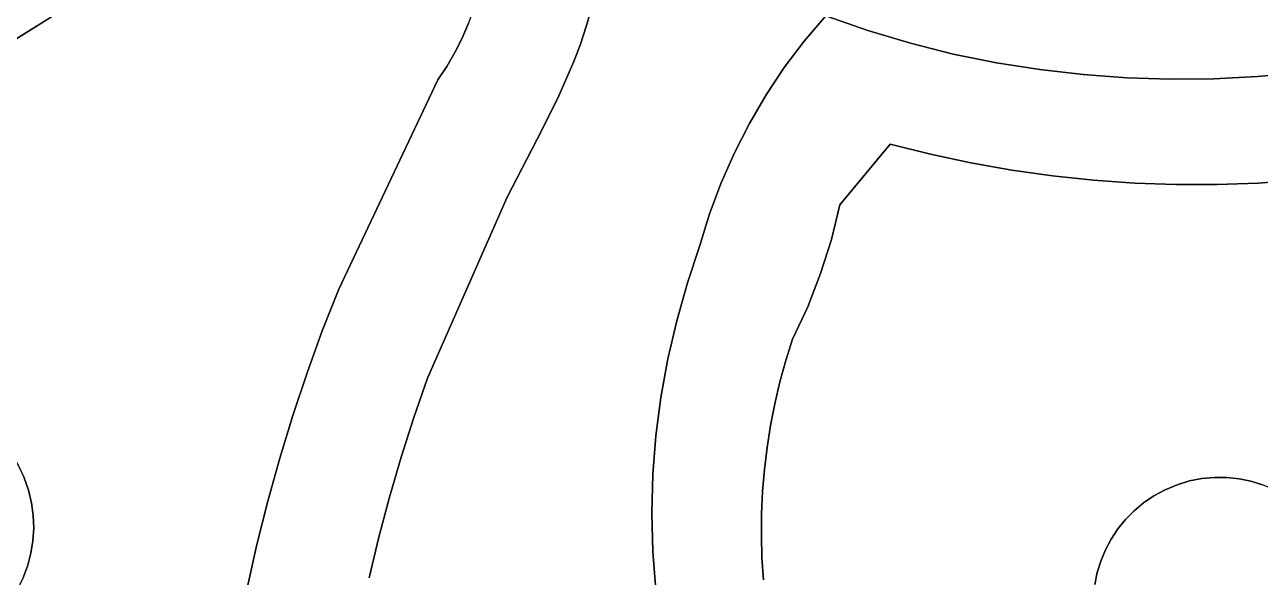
# Model space of a CAD drawing. Header units: inches. Extents: x 36.3 to 71.4, y 17.4 to 61.7.
# Drawn here: x 52.642 to 57.038, y 23.928 to 25.893 of the extents above; entities that cross this region are included whole.
import ezdxf

# ---------------------------------------------------------------- set-up
doc = ezdxf.new("R2010")
doc.units = ezdxf.units.IN
doc.layers.add('SURFACES_FOR_SKETCHUP', color=7, linetype='Continuous')

msp = doc.modelspace()

# ---------------------------------------------------------------- linework, layer by layer
at = {"layer": 'SURFACES_FOR_SKETCHUP'}
for points, invisible_edges in [([(55.6421, 25.8717), (55.7444, 27.4023), (55.4919, 25.924)], 3), ([(55.7936, 25.8266), (55.8093, 27.4089), (55.6421, 25.8717)], 3), ([(55.7444, 27.4023), (55.6421, 25.8717), (55.8093, 27.4089)], 3), ([(55.8093, 27.4089), (55.7936, 25.8266), (56.7012, 27.0125)], 11), ([(55.946, 25.7885), (56.7012, 27.0125), (55.7936, 25.8266)], 3), ([(56.0993, 25.7574), (56.7012, 27.0125), (55.946, 25.7885)], 3), ([(56.7012, 27.0125), (56.0993, 25.7574), (56.7487, 26.9646)], 3), ([(56.2534, 25.733), (56.7487, 26.9646), (56.0993, 25.7574)], 3), ([(56.7487, 26.9646), (56.2534, 25.733), (56.7993, 26.9202)], 3), ([(56.408, 25.7153), (56.7993, 26.9202), (56.2534, 25.733)], 3), ([(56.7993, 26.9202), (56.408, 25.7153), (56.8527, 26.8795)], 3), ([(56.5629, 25.7041), (56.8527, 26.8795), (56.408, 25.7153)], 3), ([(56.8527, 26.8795), (56.5629, 25.7041), (56.9087, 26.8427)], 3), ([(56.9087, 26.8427), (56.5629, 25.7041), (56.9671, 26.8097)], 3), ([(56.7181, 25.6993), (56.9671, 26.8097), (56.5629, 25.7041)], 3), ([(56.9671, 26.8097), (56.7181, 25.6993), (57.0277, 26.7808)], 3), ([(56.8734, 25.7007), (57.0277, 26.7808), (56.7181, 25.6993)], 3), ([(57.0277, 26.7808), (56.8734, 25.7007), (57.0903, 26.7561)], 3), ([(57.0286, 25.7082), (57.0903, 26.7561), (56.8734, 25.7007)], 3), ([(57.0903, 26.7561), (57.0286, 25.7082), (57.1547, 26.7357)], 3), ([(57.1835, 25.7218), (57.1547, 26.7357), (57.0286, 25.7082)], 3), ([(52.4695, 25.7547), (52.9051, 26.0274), (52.3313, 26.302)], 10), ([(52.9051, 26.0274), (54.1111, 25.6963), (53.3443, 26.2946)], 3), ([(54.1979, 25.8451), (54.2206, 25.8977), (53.3443, 26.2946)], 10), ([(54.1431, 25.7443), (53.3443, 26.2946), (54.1111, 25.6963)], 3), ([(54.1979, 25.8451), (53.3443, 26.2946), (54.172, 25.7939)], 3), ([(54.172, 25.7939), (53.3443, 26.2946), (54.1431, 25.7443)], 3), ([(54.692, 26.1451), (55.4155, 25.8344), (54.6954, 26.2124)], 3), ([(55.4919, 25.924), (54.6954, 26.2124), (55.4155, 25.8344)], 3), ([(54.6844, 26.0789), (55.4155, 25.8344), (54.692, 26.1451)], 3), ([(54.673, 26.0139), (55.3446, 25.7406), (54.6844, 26.0789)], 3), ([(55.4155, 25.8344), (54.6844, 26.0789), (55.3446, 25.7406)], 3), ([(52.9051, 26.0274), (52.4695, 25.7547), (53.7588, 24.9518)], 10), ([(54.1111, 25.6963), (52.9051, 26.0274), (53.7588, 24.9518)], 3), ([(54.2562, 26.0067), (54.24, 25.9517), (54.6399, 25.8866)], 10), ([(54.6399, 25.8866), (54.658, 25.9498), (54.2562, 26.0067)], 10), ([(54.658, 25.9498), (55.3446, 25.7406), (54.673, 26.0139)], 3), ([(54.24, 25.9517), (54.2206, 25.8977), (54.5954, 25.7624)], 10), ([(54.6189, 25.8241), (54.6399, 25.8866), (54.24, 25.9517)], 10), ([(54.6189, 25.8241), (54.24, 25.9517), (54.5954, 25.7624)], 3), ([(54.6399, 25.8866), (55.2795, 25.6431), (54.658, 25.9498)], 3), ([(55.3446, 25.7406), (54.658, 25.9498), (55.2795, 25.6431)], 3), ([(54.2206, 25.8977), (54.1979, 25.8451), (54.5954, 25.7624)], 10), ([(55.4919, 25.924), (55.4155, 25.8344), (55.6421, 25.8717)], 2), ([(54.6399, 25.8866), (54.6189, 25.8241), (55.2202, 25.542)], 10), ([(55.2202, 25.542), (55.2795, 25.6431), (54.6399, 25.8866)], 10), ([(55.3446, 25.7406), (55.6421, 25.8717), (55.4155, 25.8344)], 3), ([(55.3446, 25.7406), (55.7211, 25.4676), (55.6421, 25.8717)], 11), ([(55.7936, 25.8266), (55.6421, 25.8717), (55.7211, 25.4676)], 10), ([(54.1979, 25.8451), (54.172, 25.7939), (54.5422, 25.6404)], 10), ([(54.5422, 25.6404), (54.5954, 25.7624), (54.1979, 25.8451)], 10), ([(54.6189, 25.8241), (54.5954, 25.7624), (55.2202, 25.542)], 10), ([(55.946, 25.7885), (55.7936, 25.8266), (55.7211, 25.4676)], 10), ([(54.172, 25.7939), (54.1431, 25.7443), (54.4832, 25.5198)], 10), ([(54.4832, 25.5198), (54.5422, 25.6404), (54.172, 25.7939)], 10), ([(55.7211, 25.4676), (55.8645, 25.4318), (55.946, 25.7885)], 10), ([(55.8645, 25.4318), (56.0088, 25.4011), (55.946, 25.7885)], 10), ([(56.0993, 25.7574), (55.946, 25.7885), (56.0088, 25.4011)], 10), ([(52.4695, 25.7547), (52.4694, 24.4904), (53.7005, 24.8038)], 11), ([(53.7005, 24.8038), (53.7588, 24.9518), (52.4695, 25.7547)], 10), ([(54.1431, 25.7443), (54.1111, 25.6963), (54.4832, 25.5198)], 10), ([(54.5954, 25.7624), (54.5422, 25.6404), (55.1669, 25.4376)], 10), ([(55.1669, 25.4376), (55.2202, 25.542), (54.5954, 25.7624)], 10), ([(55.3446, 25.7406), (55.2795, 25.6431), (55.7211, 25.4676)], 10), ([(56.0088, 25.4011), (56.1537, 25.3756), (56.0993, 25.7574)], 10), ([(56.2534, 25.733), (56.0993, 25.7574), (56.1537, 25.3756)], 10), ([(56.1537, 25.3756), (56.2993, 25.3552), (56.2534, 25.733)], 10), ([(56.408, 25.7153), (56.2534, 25.733), (56.2993, 25.3552)], 10), ([(57.1835, 25.7218), (57.0286, 25.7082), (57.1773, 25.3401)], 10), ([(54.1111, 25.6963), (53.7588, 24.9518), (54.3583, 25.2794)], 10), ([(54.3583, 25.2794), (54.4832, 25.5198), (54.1111, 25.6963)], 10), ([(56.2993, 25.3552), (56.4453, 25.3399), (56.408, 25.7153)], 10), ([(56.5629, 25.7041), (56.408, 25.7153), (56.4453, 25.3399)], 10), ([(56.4453, 25.3399), (56.5916, 25.3297), (56.5629, 25.7041)], 10), ([(56.7181, 25.6993), (56.5629, 25.7041), (56.5916, 25.3297)], 10), ([(56.5916, 25.3297), (56.7381, 25.3247), (56.7181, 25.6993)], 10), ([(56.8734, 25.7007), (56.7181, 25.6993), (56.7381, 25.3247)], 10), ([(56.7381, 25.3247), (56.8847, 25.3247), (56.8734, 25.7007)], 10), ([(57.0286, 25.7082), (56.8734, 25.7007), (57.0311, 25.3298)], 10), ([(56.8847, 25.3247), (57.0311, 25.3298), (56.8734, 25.7007)], 10), ([(57.0311, 25.3298), (57.1773, 25.3401), (57.0286, 25.7082)], 10), ([(54.5422, 25.6404), (54.4832, 25.5198), (55.1197, 25.3302)], 10), ([(55.1197, 25.3302), (55.1669, 25.4376), (54.5422, 25.6404)], 10), ([(55.2795, 25.6431), (55.2202, 25.542), (55.5424, 25.2525)], 10), ([(55.5424, 25.2525), (55.7211, 25.4676), (55.2795, 25.6431)], 10), ([(54.4832, 25.5198), (54.3583, 25.2794), (55.0443, 25.1074)], 10), ([(55.0443, 25.1074), (55.0788, 25.2201), (54.4832, 25.5198)], 10), ([(55.0788, 25.2201), (55.1197, 25.3302), (54.4832, 25.5198)], 10), ([(55.2202, 25.542), (55.1669, 25.4376), (55.5424, 25.2525)], 10), ([(55.7211, 25.4676), (55.5424, 25.2525), (55.8645, 25.4318)], 2), ([(55.1669, 25.4376), (55.1197, 25.3302), (55.5424, 25.2525)], 10), ([(55.5122, 25.129), (55.8645, 25.4318), (55.5424, 25.2525)], 3), ([(55.8645, 25.4318), (55.5122, 25.129), (56.0088, 25.4011)], 3), ([(55.4277, 24.8896), (56.5893, 24.1645), (56.1537, 25.3756)], 11), ([(55.4277, 24.8896), (56.1537, 25.3756), (55.4739, 25.0079)], 3), ([(55.4739, 25.0079), (56.0088, 25.4011), (55.5122, 25.129)], 3), ([(56.0088, 25.4011), (55.4739, 25.0079), (56.1537, 25.3756)], 3), ([(56.2993, 25.3552), (56.1537, 25.3756), (56.5893, 24.1645)], 10), ([(55.0788, 25.2201), (55.5122, 25.129), (55.1197, 25.3302)], 3), ([(55.5424, 25.2525), (55.1197, 25.3302), (55.5122, 25.129)], 3), ([(56.4453, 25.3399), (56.2993, 25.3552), (56.66, 24.2177)], 10), ([(56.5893, 24.1645), (56.6231, 24.1927), (56.2993, 25.3552)], 10), ([(56.6231, 24.1927), (56.66, 24.2177), (56.2993, 25.3552)], 10), ([(56.5916, 25.3297), (56.4453, 25.3399), (56.6998, 24.2392)], 10), ([(56.66, 24.2177), (56.6998, 24.2392), (56.4453, 25.3399)], 10), ([(56.7381, 25.3247), (56.5916, 25.3297), (56.7864, 24.2702)], 10), ([(56.6998, 24.2392), (56.7423, 24.2568), (56.5916, 25.3297)], 10), ([(56.7423, 24.2568), (56.7864, 24.2702), (56.5916, 25.3297)], 10), ([(56.8847, 25.3247), (56.9192, 24.2825), (57.0311, 25.3298)], 3), ([(56.9626, 24.278), (57.0311, 25.3298), (56.9192, 24.2825)], 3), ([(57.0052, 24.2692), (57.0311, 25.3298), (56.9626, 24.278)], 3), ([(57.0311, 25.3298), (57.0052, 24.2692), (57.1773, 25.3401)], 3), ([(57.0465, 24.2565), (57.1773, 25.3401), (57.0052, 24.2692)], 3), ([(56.7381, 25.3247), (56.7864, 24.2702), (56.8308, 24.2788)], 9), ([(56.7381, 25.3247), (56.8308, 24.2788), (56.8752, 24.2829)], 9), ([(56.7381, 25.3247), (56.8752, 24.2829), (56.8847, 25.3247)], 3), ([(56.9192, 24.2825), (56.8847, 25.3247), (56.8752, 24.2829)], 3), ([(54.0748, 24.6359), (54.3583, 25.2794), (53.7588, 24.9518)], 10), ([(54.3583, 25.2794), (54.0748, 24.6359), (54.9305, 24.704)], 10), ([(54.9999, 24.9743), (55.0443, 25.1074), (54.3583, 25.2794)], 10), ([(54.9305, 24.704), (54.9619, 24.8397), (54.3583, 25.2794)], 10), ([(54.9619, 24.8397), (54.9999, 24.9743), (54.3583, 25.2794)], 10), ([(55.0443, 25.1074), (55.4739, 25.0079), (55.0788, 25.2201)], 3), ([(55.5122, 25.129), (55.0788, 25.2201), (55.4739, 25.0079)], 3), ([(55.0443, 25.1074), (54.9999, 24.9743), (55.4277, 24.8896)], 10), ([(55.4739, 25.0079), (55.0443, 25.1074), (55.4277, 24.8896)], 3), ([(54.9619, 24.8397), (55.3737, 24.7745), (54.9999, 24.9743)], 3), ([(55.3737, 24.7745), (55.4277, 24.8896), (54.9999, 24.9743)], 10), ([(53.7588, 24.9518), (53.7005, 24.8038), (54.0748, 24.6359)], 10), ([(55.3737, 24.7745), (56.5313, 24.0997), (55.4277, 24.8896)], 3), ([(56.5893, 24.1645), (55.4277, 24.8896), (56.5586, 24.1334)], 3), ([(56.5586, 24.1334), (55.4277, 24.8896), (56.5313, 24.0997)], 3), ([(52.5051, 24.464), (53.7005, 24.8038), (52.4694, 24.4904)], 3), ([(52.5051, 24.464), (52.5383, 24.4341), (53.7005, 24.8038)], 10), ([(53.6461, 24.6544), (53.7005, 24.8038), (52.5383, 24.4341)], 10), ([(53.7005, 24.8038), (53.6461, 24.6544), (54.0748, 24.6359)], 10), ([(54.9305, 24.704), (55.3499, 24.6987), (54.9619, 24.8397)], 3), ([(55.3737, 24.7745), (54.9619, 24.8397), (55.3499, 24.6987)], 3), ([(55.3499, 24.6987), (56.5313, 24.0997), (55.3737, 24.7745)], 3), ([(54.9305, 24.704), (54.0748, 24.6359), (54.9057, 24.5676)], 3), ([(54.9057, 24.5676), (55.311, 24.5451), (54.9305, 24.704)], 3), ([(55.329, 24.6222), (54.9305, 24.704), (55.311, 24.5451)], 3), ([(55.3499, 24.6987), (54.9305, 24.704), (55.329, 24.6222)], 3), ([(55.329, 24.6222), (56.5313, 24.0997), (55.3499, 24.6987)], 3), ([(52.5383, 24.4341), (52.5686, 24.4008), (53.6461, 24.6544)], 10), ([(53.5956, 24.5036), (53.6461, 24.6544), (52.5686, 24.4008)], 10), ([(53.6461, 24.6544), (53.5956, 24.5036), (54.026, 24.4961)], 10), ([(54.026, 24.4961), (54.0748, 24.6359), (53.6461, 24.6544)], 10), ([(54.026, 24.4961), (54.8877, 24.4305), (54.0748, 24.6359)], 3), ([(54.9057, 24.5676), (54.0748, 24.6359), (54.8877, 24.4305)], 3), ([(55.311, 24.5451), (56.5074, 24.0636), (55.329, 24.6222)], 3), ([(56.5313, 24.0997), (55.329, 24.6222), (56.5074, 24.0636)], 3), ([(54.8877, 24.4305), (55.2958, 24.4676), (54.9057, 24.5676)], 3), ([(55.311, 24.5451), (54.9057, 24.5676), (55.2958, 24.4676)], 3), ([(55.2958, 24.4676), (56.5074, 24.0636), (55.311, 24.5451)], 3), ([(52.5686, 24.4008), (52.5957, 24.3643), (53.5956, 24.5036)], 10), ([(52.5957, 24.3643), (52.6194, 24.3246), (53.5956, 24.5036)], 10), ([(53.549, 24.3517), (53.5956, 24.5036), (52.6194, 24.3246)], 10), ([(53.5956, 24.5036), (53.549, 24.3517), (53.9808, 24.3551)], 10), ([(53.9808, 24.3551), (54.026, 24.4961), (53.5956, 24.5036)], 10), ([(53.9808, 24.3551), (54.8767, 24.2933), (54.026, 24.4961)], 3), ([(54.8877, 24.4305), (54.026, 24.4961), (54.8767, 24.2933)], 3), ([(55.2958, 24.4676), (54.8877, 24.4305), (55.2835, 24.3897)], 3), ([(55.2835, 24.3897), (56.4871, 24.0255), (55.2958, 24.4676)], 3), ([(56.5074, 24.0636), (55.2958, 24.4676), (56.4871, 24.0255)], 3), ([(54.8767, 24.2933), (55.2741, 24.3114), (54.8877, 24.4305)], 3), ([(55.2835, 24.3897), (54.8877, 24.4305), (55.2741, 24.3114)], 3), ([(55.2741, 24.3114), (56.4871, 24.0255), (55.2835, 24.3897)], 3), ([(52.6194, 24.3246), (52.6394, 24.2819), (53.549, 24.3517)], 10), ([(52.6394, 24.2819), (52.655, 24.2375), (53.549, 24.3517)], 10), ([(53.5064, 24.1985), (53.549, 24.3517), (52.655, 24.2375)], 10), ([(53.549, 24.3517), (53.5064, 24.1985), (53.9394, 24.213)], 10), ([(53.9394, 24.213), (53.9808, 24.3551), (53.549, 24.3517)], 10), ([(53.9394, 24.213), (54.8728, 24.156), (53.9808, 24.3551)], 3), ([(54.8767, 24.2933), (53.9808, 24.3551), (54.8728, 24.156)], 3), ([(52.6375, 23.9297), (52.6527, 23.9712), (52.6394, 24.2819)], 10), ([(52.655, 24.2375), (52.6394, 24.2819), (52.6527, 23.9712)], 10), ([(54.8728, 24.156), (55.2675, 24.233), (54.8767, 24.2933)], 3), ([(55.2741, 24.3114), (54.8767, 24.2933), (55.2675, 24.233)], 3), ([(55.2675, 24.233), (56.4705, 23.9856), (55.2741, 24.3114)], 3), ([(56.4871, 24.0255), (55.2741, 24.3114), (56.4705, 23.9856)], 3), ([(56.7864, 24.2702), (56.7423, 24.2568), (57.0465, 24.2565)], 10), ([(56.7864, 24.2702), (56.9626, 24.278), (56.8308, 24.2788)], 3), ([(57.0052, 24.2692), (56.9626, 24.278), (56.7864, 24.2702)], 10), ([(57.0465, 24.2565), (57.0052, 24.2692), (56.7864, 24.2702)], 10), ([(56.9192, 24.2825), (56.8752, 24.2829), (56.8308, 24.2788)], 8), ([(56.9192, 24.2825), (56.8308, 24.2788), (56.9626, 24.278)], 3), ([(52.6527, 23.9712), (52.6638, 24.014), (52.655, 24.2375)], 10), ([(52.655, 24.2375), (52.6658, 24.1925), (53.5064, 24.1985)], 10), ([(52.6638, 24.014), (52.6708, 24.0578), (52.655, 24.2375)], 10), ([(52.655, 24.2375), (52.6708, 24.0578), (52.6658, 24.1925)], 3), ([(55.2675, 24.233), (54.8728, 24.156), (55.2638, 24.1543)], 3), ([(55.2638, 24.1543), (56.4705, 23.9856), (55.2675, 24.233)], 3), ([(56.7423, 24.2568), (56.4871, 24.0255), (56.4702, 23.6815)], 11), ([(56.7423, 24.2568), (56.4702, 23.6815), (57.0864, 24.2399)], 11), ([(56.4702, 23.6815), (56.7015, 23.4262), (57.0864, 24.2399)], 11), ([(56.4871, 24.0255), (56.7423, 24.2568), (56.5074, 24.0636)], 3), ([(56.7423, 24.2568), (56.6998, 24.2392), (56.5074, 24.0636)], 10), ([(56.5074, 24.0636), (56.6998, 24.2392), (56.5313, 24.0997)], 3), ([(56.5313, 24.0997), (56.6998, 24.2392), (56.5586, 24.1334)], 3), ([(56.6998, 24.2392), (56.66, 24.2177), (56.5586, 24.1334)], 10), ([(57.3008, 23.6406), (57.0864, 24.2399), (56.7015, 23.4262)], 11), ([(57.0864, 24.2399), (57.0465, 24.2565), (56.7423, 24.2568)], 10), ([(52.6658, 24.1925), (52.6719, 24.1474), (53.5064, 24.1985)], 10), ([(52.6736, 24.1024), (52.6658, 24.1925), (52.6708, 24.0578)], 3), ([(52.6736, 24.1024), (52.6719, 24.1474), (52.6658, 24.1925)], 8), ([(53.4678, 24.0443), (53.5064, 24.1985), (52.6719, 24.1474)], 10), ([(53.5064, 24.1985), (53.4678, 24.0443), (53.9017, 24.0699)], 10), ([(53.9017, 24.0699), (53.9394, 24.213), (53.5064, 24.1985)], 10), ([(53.9017, 24.0699), (54.8762, 24.0191), (53.9394, 24.213)], 3), ([(54.8728, 24.156), (53.9394, 24.213), (54.8762, 24.0191)], 3), ([(56.5893, 24.1645), (56.5586, 24.1334), (56.66, 24.2177)], 10), ([(56.66, 24.2177), (56.6231, 24.1927), (56.5893, 24.1645)], 8), ([(52.6719, 24.1474), (52.6736, 24.1024), (53.4678, 24.0443)], 10), ([(54.8762, 24.0191), (55.263, 24.0756), (54.8728, 24.156)], 3), ([(55.2638, 24.1543), (54.8728, 24.156), (55.263, 24.0756)], 3), ([(55.263, 24.0756), (56.4578, 23.9443), (55.2638, 24.1543)], 3), ([(56.4705, 23.9856), (55.2638, 24.1543), (56.4578, 23.9443)], 3), ([(52.6736, 24.1024), (52.6708, 24.0578), (53.4678, 24.0443)], 10), ([(53.4332, 23.8891), (52.6708, 24.0578), (52.6638, 24.014)], 9), ([(53.4332, 23.8891), (53.4678, 24.0443), (52.6708, 24.0578)], 10), ([(53.8679, 23.9259), (53.9017, 24.0699), (53.4678, 24.0443)], 10), ([(53.8679, 23.9259), (54.8869, 23.8828), (53.9017, 24.0699)], 3), ([(54.8762, 24.0191), (53.9017, 24.0699), (54.8869, 23.8828)], 3), ([(55.263, 24.0756), (54.8762, 24.0191), (55.265, 23.9968)], 3), ([(55.265, 23.9968), (56.4578, 23.9443), (55.263, 24.0756)], 3), ([(52.6638, 24.014), (52.6527, 23.9712), (53.4332, 23.8891)], 10), ([(53.4678, 24.0443), (53.4332, 23.8891), (53.8679, 23.9259)], 10), ([(54.8869, 23.8828), (55.265, 23.9968), (54.8762, 24.0191)], 3), ([(56.4871, 24.0255), (56.4705, 23.9856), (56.4702, 23.6815)], 10), ([(52.6375, 23.9297), (53.4027, 23.733), (52.6527, 23.9712)], 3), ([(53.4332, 23.8891), (52.6527, 23.9712), (53.4027, 23.733)], 3), ([(55.265, 23.9968), (54.8869, 23.8828), (55.27, 23.9182)], 3), ([(56.4578, 23.9443), (55.265, 23.9968), (56.449, 23.9018)], 3), ([(55.27, 23.9182), (56.449, 23.9018), (55.265, 23.9968)], 3), ([(56.4705, 23.9856), (56.4578, 23.9443), (56.4568, 23.7256)], 10), ([(56.4568, 23.7256), (56.4702, 23.6815), (56.4705, 23.9856)], 10), ([(52.6185, 23.8899), (53.4027, 23.733), (52.6375, 23.9297)], 3), ([(56.4578, 23.9443), (56.449, 23.9018), (56.4568, 23.7256)], 10)]:
    msp.add_3dface(points, dxfattribs=dict(at, invisible_edges=invisible_edges))

doc.saveas('drawing.dxf')
